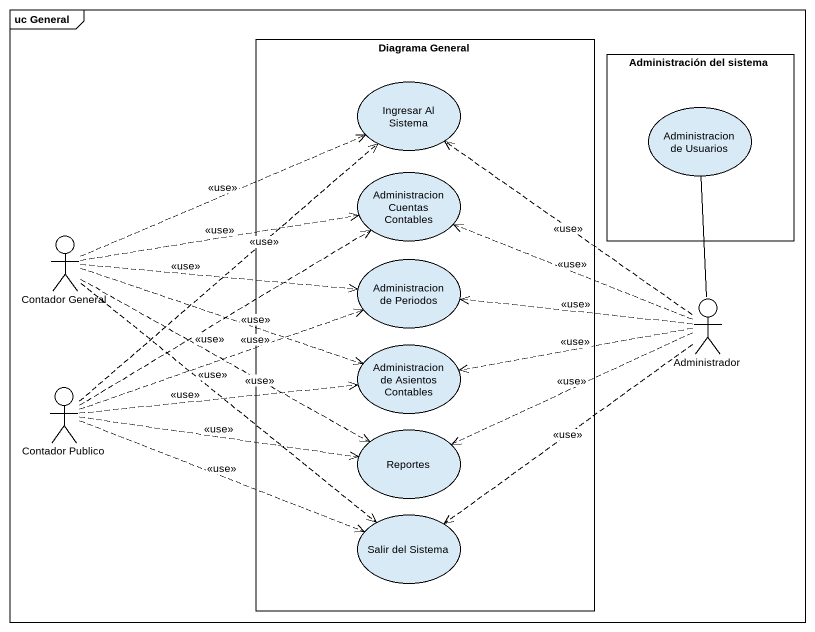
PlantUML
@startuml
mainframe uc General
rectangle "Diagrama General" as Diagrama_General {
  usecase "Ingresar Al Sistema" as Ingresar_Al_Sistema
  usecase "Administracion Cuentas Contables" as Administracion_Cuentas
  usecase "Administracion de Periodos" as Administracion_de_Periodos
  usecase "Administracion de Asientos Contables" as Administracion_de_Asientos
  usecase Reportes
  usecase "Salir del Sistema" as Salir_del_Sistema
}
rectangle "Administración del sistema" as Administración_del_sistema {
  usecase "Administracion de Usuarios" as Administracion_de_Usuarios
}
actor "Contador General" as Contador_General
actor Administrador
actor "Contador Publico" as Contador_Publico
Contador_General .right.> Ingresar_Al_Sistema : <<use>>
Contador_General .right.> Administracion_Cuentas : <<use>>
Contador_General .right.> Administracion_de_Periodos : <<use>>
Contador_General .right.> Administracion_de_Asientos : <<use>>
Contador_General .right.> Reportes : <<use>>
Contador_General ..> Salir_del_Sistema : <<use>>
Administrador .up.> Ingresar_Al_Sistema : <<use>>
Administrador -up- Administracion_de_Usuarios
Administrador .left.> Administracion_Cuentas : <<use>>
Administrador .left.> Administracion_de_Periodos : <<use>>
Administrador .left.> Administracion_de_Asientos : <<use>>
Administrador .left.> Reportes : <<use>>
Administrador ..> Salir_del_Sistema : <<use>>
Contador_Publico .up.> Ingresar_Al_Sistema : <<use>>
Contador_Publico .up.> Administracion_Cuentas : <<use>>
Contador_Publico .right.> Administracion_de_Periodos : <<use>>
Contador_Publico .right.> Administracion_de_Asientos : <<use>>
Contador_Publico .right.> Reportes : <<use>>
Contador_Publico .right.> Salir_del_Sistema : <<use>>
@enduml
